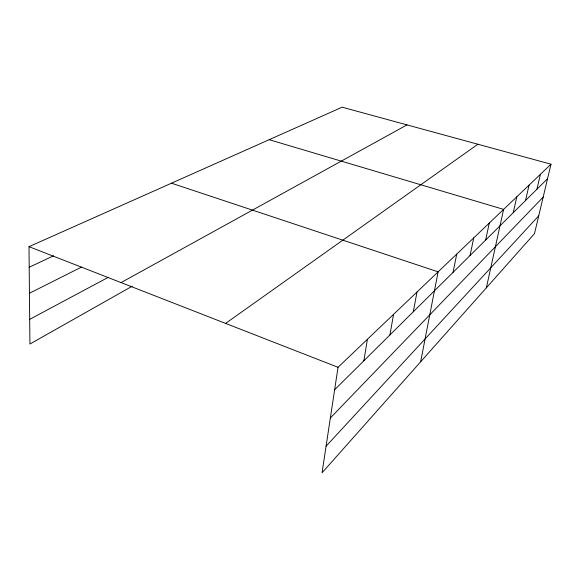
<?xml version="1.0" encoding="UTF-8"?>
<svg xmlns="http://www.w3.org/2000/svg" width="580" height="580" viewBox="0 0 580 580"><rect width="100%" height="100%" fill="white"/><g stroke="black" fill="none" stroke-linecap="round" stroke-linejoin="round"><path stroke-width="0.87" d="M551 164.198L338.038 367.299L322.038 472.816L534.492 233.624L551 164.198L342.135 107.184L29 246.667L29.921 344.027L132.269 286.179M363.856 360.782L367.394 339.3M389.927 334.943L393.545 314.36M413.322 311.75L416.991 292.001M420.645 361.797L438.125 271.846L171.499 183.193M453.045 272.375L456.736 254.098M470.054 255.519L473.729 237.894M485.649 240.069L489.295 223.046M486.359 287.818L503.621 209.387L269.171 139.686M513.249 212.7L516.838 196.787M525.531 200.535L529.069 185.114M536.928 189.232L540.429 174.283M326.069 446.223L538.726 215.825M330.346 417.999L543.163 197.149M334.631 389.753L547.549 178.705M225.598 323.408L477.876 144.239M121.039 282.598L406.993 124.888M29.689 319.348L108.337 277.284M29.442 293.255L81.62 267.025M29.196 267.264L53.541 255.802M29 246.667L338.038 367.299"/></g></svg>
